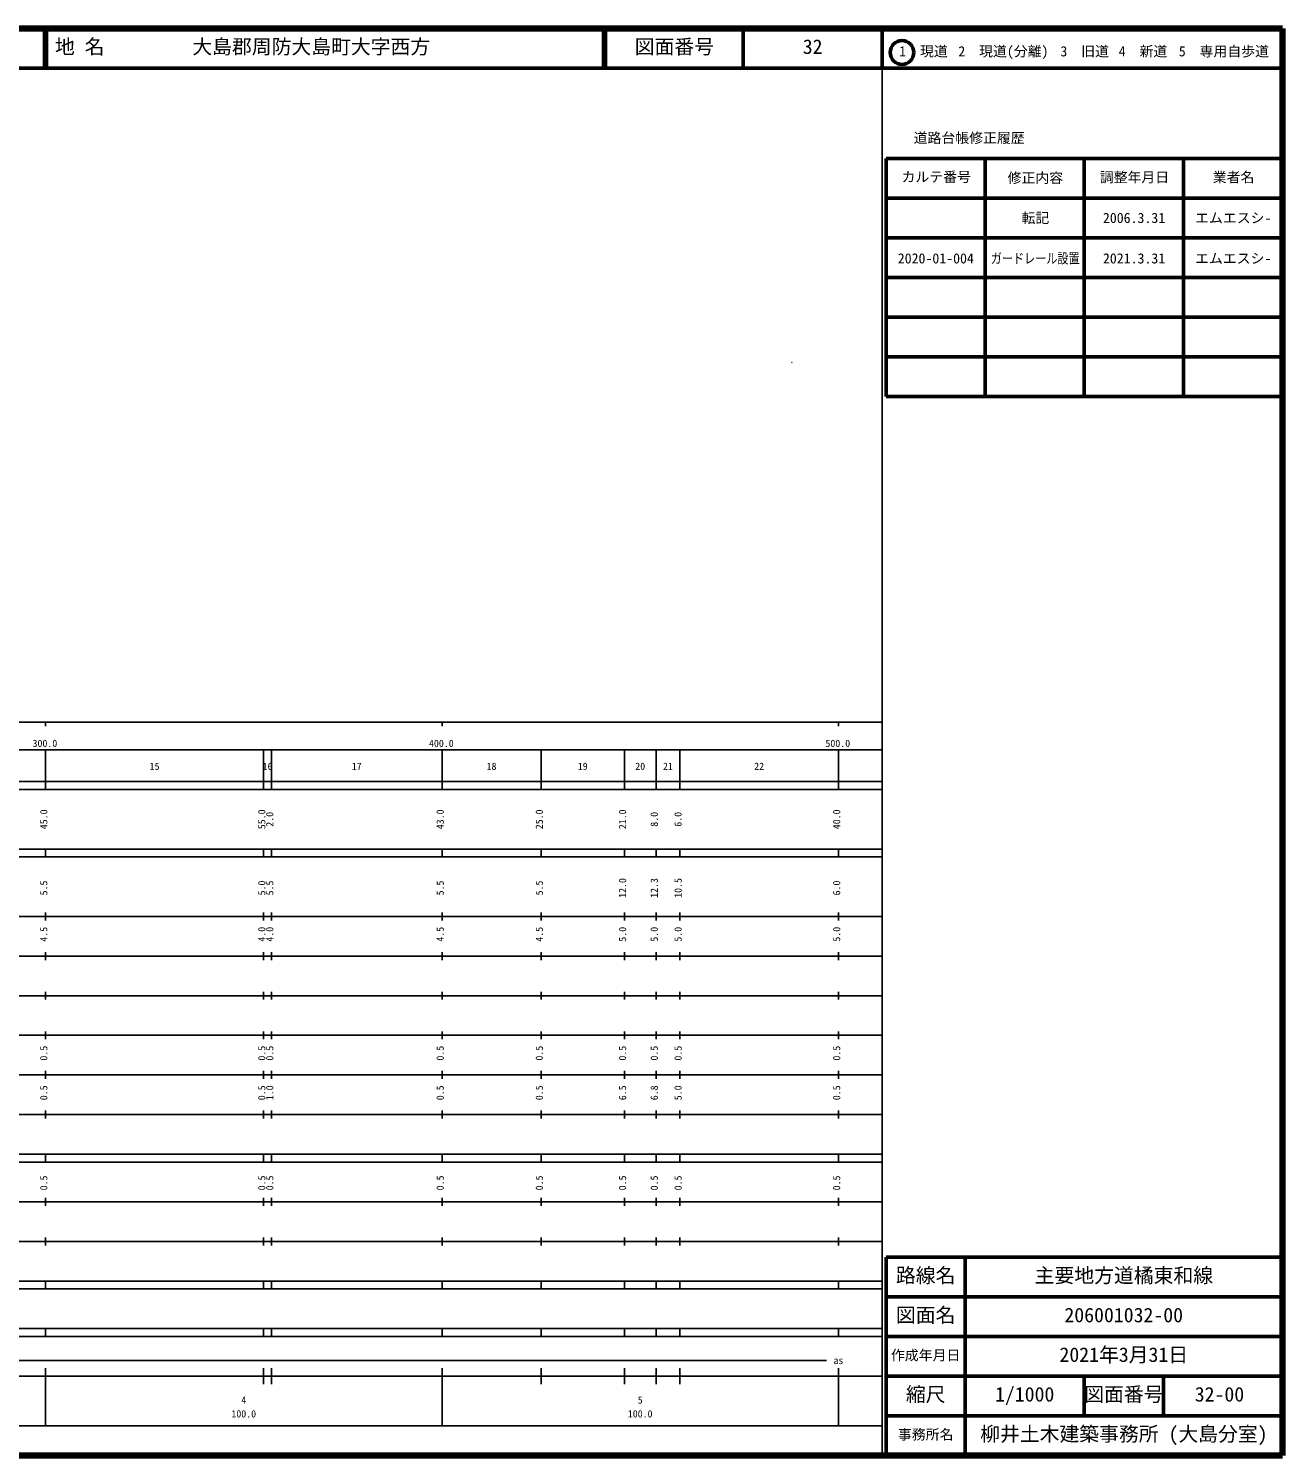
# Model space of a CAD drawing. Units: millimetres on the paper. Extents: x 40 to 680, y 20 to 380.
# Drawn here: x 363.7 to 680, y 20 to 380 of the extents above; entities that cross this region are included whole.
import ezdxf
from ezdxf.enums import TextEntityAlignment as Align

# ---------------------------------------------------------------- set-up
doc = ezdxf.new("R2010")
doc.units = ezdxf.units.MM
for name, color, linetype, lineweight in [('M-OTRS', 6, 'Continuous', 25), ('M-TTL', 2, 'Continuous', 140), ('M-TTL-BAND', 7, 'Continuous', 25), ('M-TTL-FRAM', 2, 'Continuous', 50), ('M-TTL-LINE', 7, 'Continuous', 50)]:
    doc.layers.add(name, color=color, linetype=linetype, lineweight=lineweight)
doc.layers.add('M-TTL-TXT', color=7, linetype='Continuous')
doc.styles.add('ＭＳ ゴシック', font='')
doc.styles.get('ＭＳ ゴシック').set_extended_font_data('MS Gothic')

msp = doc.modelspace()

# ---------------------------------------------------------------- linework, layer by layer
at = {"layer": 'M-OTRS'}
for radius in [0.0313, 0.025, 0.0188, 0.0125, 0.0063]:
    msp.add_circle((556.288, 295.743), radius, dxfattribs=at)
at = {"layer": 'M-TTL'}
for p, q in [((680, 380), (40, 380)), ((680, 20), (680, 380)), ((40, 20), (680, 20))]:
    msp.add_line(p, q, dxfattribs=at)
at = {"layer": 'M-TTL-BAND'}
for p, q in [((579, 20), (579, 370)), ((40, 205), (579, 205)), ((368, 205), (368, 204)), ((468, 205), (468, 204)), ((568, 205), (568, 204)), ((68, 198), (579, 198)), ((368, 188), (368, 198)), ((423, 188), (423, 198)), ((425, 188), (425, 198)), ((468, 188), (468, 198)), ((493, 188), (493, 198)), ((514, 188), (514, 198)), ((522, 188), (522, 198)), ((528, 188), (528, 198)), ((568, 188), (568, 198)), ((40, 190), (579, 190)), ((40, 188), (579, 188)), ((40, 173), (579, 173)), ((368, 171), (368, 173)), ((423, 171), (423, 173)), ((425, 171), (425, 173)), ((468, 171), (468, 173)), ((493, 171), (493, 173)), ((514, 171), (514, 173)), ((522, 171), (522, 173)), ((528, 171), (528, 173)), ((568, 171), (568, 173)), ((40, 171), (579, 171)), ((40, 156), (579, 156)), ((368, 155), (368, 157)), ((423, 155), (423, 157)), ((425, 155), (425, 157)), ((468, 155), (468, 157)), ((493, 155), (493, 157)), ((514, 155), (514, 157)), ((522, 155), (522, 157)), ((528, 155), (528, 157)), ((568, 155), (568, 157)), ((46, 146), (579, 146)), ((368, 145), (368, 147)), ((423, 145), (423, 147)), ((425, 145), (425, 147)), ((468, 145), (468, 147)), ((493, 145), (493, 147)), ((514, 145), (514, 147)), ((522, 145), (522, 147)), ((528, 145), (528, 147)), ((568, 145), (568, 147)), ((368, 135), (368, 137)), ((423, 135), (423, 137)), ((425, 135), (425, 137)), ((468, 135), (468, 137)), ((493, 135), (493, 137)), ((514, 135), (514, 137)), ((522, 135), (522, 137)), ((528, 135), (528, 137)), ((568, 135), (568, 137)), ((52, 136), (579, 136)), ((46, 126), (579, 126)), ((368, 125), (368, 127)), ((423, 125), (423, 127)), ((425, 125), (425, 127)), ((468, 125), (468, 127)), ((493, 125), (493, 127)), ((514, 125), (514, 127)), ((522, 125), (522, 127)), ((528, 125), (528, 127)), ((568, 125), (568, 127)), ((52, 116), (579, 116)), ((368, 115), (368, 117)), ((423, 115), (423, 117)), ((425, 115), (425, 117)), ((468, 115), (468, 117)), ((493, 115), (493, 117)), ((514, 115), (514, 117)), ((522, 115), (522, 117)), ((528, 115), (528, 117)), ((568, 115), (568, 117)), ((46, 106), (579, 106)), ((368, 105), (368, 107)), ((423, 105), (423, 107)), ((425, 105), (425, 107)), ((468, 105), (468, 107)), ((493, 105), (493, 107)), ((514, 105), (514, 107)), ((522, 105), (522, 107)), ((528, 105), (528, 107)), ((568, 105), (568, 107)), ((40, 96), (579, 96)), ((40, 94), (579, 94)), ((368, 94), (368, 96)), ((423, 94), (423, 96)), ((425, 94), (425, 96)), ((468, 94), (468, 96)), ((493, 94), (493, 96)), ((514, 94), (514, 96)), ((522, 94), (522, 96)), ((528, 94), (528, 96)), ((568, 94), (568, 96)), ((49, 84), (579, 84)), ((368, 83), (368, 85)), ((423, 83), (423, 85)), ((425, 83), (425, 85)), ((468, 83), (468, 85)), ((493, 83), (493, 85)), ((514, 83), (514, 85)), ((522, 83), (522, 85)), ((528, 83), (528, 85)), ((568, 83), (568, 85)), ((40, 74), (579, 74)), ((368, 73), (368, 75)), ((423, 73), (423, 75)), ((425, 73), (425, 75)), ((468, 73), (468, 75)), ((493, 73), (493, 75)), ((514, 73), (514, 75)), ((522, 73), (522, 75)), ((528, 73), (528, 75)), ((568, 73), (568, 75)), ((40, 64), (579, 64)), ((40, 62), (579, 62)), ((368, 62), (368, 64)), ((423, 62), (423, 64)), ((425, 62), (425, 64)), ((468, 62), (468, 64)), ((493, 62), (493, 64)), ((514, 62), (514, 64)), ((522, 62), (522, 64)), ((528, 62), (528, 64)), ((568, 62), (568, 64)), ((40, 52), (579, 52)), ((368, 50), (368, 52)), ((423, 50), (423, 52)), ((425, 50), (425, 52)), ((468, 50), (468, 52)), ((493, 50), (493, 52)), ((514, 50), (514, 52)), ((522, 50), (522, 52)), ((528, 50), (528, 52)), ((568, 50), (568, 52)), ((40, 50), (579, 50)), ((71, 44), (565, 44)), ((40, 40), (579, 40)), ((368, 27.5), (368, 42)), ((423, 38), (423, 42)), ((425, 38), (425, 42)), ((468, 27.5), (468, 42)), ((493, 38), (493, 42)), ((514, 38), (514, 42)), ((522, 38), (522, 42)), ((528, 38), (528, 42)), ((568, 27.5), (568, 42)), ((68, 27.5), (579, 27.5))]:
    msp.add_line(p, q, dxfattribs=at)
at = {"layer": 'M-TTL-FRAM'}
for p, q in [((580, 347.197), (580, 287.197)), ((580, 347.197), (680, 347.197)), ((580, 287.197), (680, 287.197)), ((680, 70), (580, 70)), ((580, 70), (580, 20))]:
    msp.add_line(p, q, dxfattribs=at)
at = {"layer": 'M-TTL-LINE'}
for p, q in [((367.75, 380), (367.75, 370)), ((368.25, 380), (368.25, 370)), ((508.747, 380), (508.747, 370)), ((509.247, 380), (509.247, 370)), ((543.996, 380), (543.996, 370)), ((579, 380), (579, 370)), ((40, 370), (680, 370)), ((605, 347.197), (605, 287.197)), ((630, 347.197), (630, 287.197)), ((655, 347.197), (655, 287.197)), ((580, 337.197), (680, 337.197)), ((580, 327.197), (680, 327.197)), ((580, 317.197), (680, 317.197)), ((580, 307.197), (680, 307.197)), ((580, 297.197), (680, 297.197)), ((600, 70), (600, 20)), ((680, 60), (580, 60)), ((680, 50), (580, 50)), ((680, 40), (580, 40)), ((630, 40), (630, 30)), ((650, 40), (650, 30)), ((680, 30), (580, 30))]:
    msp.add_line(p, q, dxfattribs=at)
msp.add_circle((584.031, 373.958), 3, dxfattribs=at)

# ---------------------------------------------------------------- texts
at = {"layer": 'M-TTL-BAND', "style": 'ＭＳ ゴシック'}
for s, p in [('300.0', (364.719, 198.195)), ('400.0', (464.719, 198.195)), ('500.0', (564.719, 198.195)), ('15', (394.25, 192.405)), ('16', (422.75, 192.405)), ('17', (445.25, 192.405)), ('18', (479.25, 192.405)), ('19', (502.25, 192.405)), ('20', (516.75, 192.405)), ('21', (523.75, 192.405)), ('22', (546.75, 192.405)), ('as', (566.75, 42.5)), ('4', (417.375, 32.523)), ('5', (517.375, 32.523)), ('100.0', (414.875, 29.033)), ('100.0', (514.875, 29.033))]:
    msp.add_text(s, height=1.833, dxfattribs=at).set_placement(p, align=Align.BOTTOM_LEFT)
for s, p in [('45.0', (369, 178)), ('55.0', (424, 178)), ('2.0', (426, 178.625)), ('43.0', (469, 178)), ('25.0', (494, 178)), ('21.0', (515, 178)), ('8.0', (523, 178.625)), ('6.0', (529, 178.625)), ('40.0', (569, 178)), ('5.5', (369, 161.299)), ('5.0', (424, 161.299)), ('5.5', (426, 161.299)), ('5.5', (469, 161.299)), ('5.5', (494, 161.299)), ('12.0', (515, 160.674)), ('12.3', (523, 160.674)), ('10.5', (529, 160.674)), ('6.0', (569, 161.299)), ('4.5', (369, 149.625)), ('4.0', (424, 149.625)), ('4.0', (426, 149.625)), ('4.5', (469, 149.625)), ('4.5', (494, 149.625)), ('5.0', (515, 149.625)), ('5.0', (523, 149.625)), ('5.0', (529, 149.625)), ('5.0', (569, 149.625)), ('0.5', (369, 119.625)), ('0.5', (424, 119.625)), ('0.5', (426, 119.625)), ('0.5', (469, 119.625)), ('0.5', (494, 119.625)), ('0.5', (515, 119.625)), ('0.5', (523, 119.625)), ('0.5', (529, 119.625)), ('0.5', (569, 119.625)), ('0.5', (369, 109.625)), ('0.5', (424, 109.625)), ('1.0', (426, 109.625)), ('0.5', (469, 109.625)), ('0.5', (494, 109.625)), ('6.5', (515, 109.625)), ('6.8', (523, 109.625)), ('5.0', (529, 109.625)), ('0.5', (569, 109.625)), ('0.5', (369, 86.889)), ('0.5', (424, 86.889)), ('0.5', (426, 86.889)), ('0.5', (469, 86.889)), ('0.5', (494, 86.889)), ('0.5', (515, 86.889)), ('0.5', (523, 86.889)), ('0.5', (529, 86.889)), ('0.5', (569, 86.889))]:
    msp.add_text(s, height=1.833, rotation=90, dxfattribs=at).set_placement(p, align=Align.BOTTOM_LEFT)
at = {"layer": 'M-TTL-TXT', "style": 'ＭＳ ゴシック'}
for s, height, p in [('地 名', 3.666, (370.38, 372.5)), ('大島郡周防大島町大字西方', 3.666, (405.024, 372.5)), ('図面番号', 3.666, (516.621, 372.5)), ('32', 3.666, (558.996, 372.5)), ('1\u3000現道', 2.566, (583.323, 372.208)), ('2\u3000現道(分離)', 2.566, (598.244, 372.208)), ('3\u3000旧道', 2.566, (623.996, 372.208)), ('4\u3000新道', 2.566, (638.699, 372.208)), ('5\u3000専用自歩道', 2.566, (653.853, 372.208)), ('道路台帳修正履歴', 2.566, (586.968, 350.363)), ('カルテ番号', 2.566, (583.925, 340.527)), ('修正内容', 2.566, (610.675, 340.273)), ('調整年月日', 2.566, (633.925, 340.447)), ('業者名', 2.566, (662.425, 340.447)), ('転記', 2.566, (614.175, 330.172)), ('2006.3.31', 2.566, (634.712, 330.172)), ('エムエスシ-', 2.566, (657.962, 330.172)), ('2020-01-004', 2.566, (582.962, 319.96)), ('2021.3.31', 2.566, (634.712, 319.96)), ('エムエスシ-', 2.566, (657.962, 319.96)), ('路線名', 3.666, (582.5, 62.5)), ('主要地方道橘東和線', 3.666, (617.5, 62.5)), ('図面名', 3.666, (582.5, 52.5)), ('206001032-00', 3.666, (625, 52.5)), ('作成年月日', 2.566, (581.25, 43.25)), ('2021年3月31日', 3.666, (623.75, 42.5)), ('縮尺', 3.666, (585, 32.5)), ('1/1000', 3.666, (607.5, 32.5)), ('図面番号', 3.666, (630, 32.5)), ('32-00', 3.666, (657.875, 32.5)), ('事務所名', 2.566, (583, 23.25)), ('柳井土木建築事務所 (大島分室)', 3.666, (603.75, 22.5))]:
    msp.add_text(s, height=height, dxfattribs=at).set_placement(p, align=Align.BOTTOM_LEFT)
at = {"layer": 'M-TTL-TXT', "style": 'ＭＳ ゴシック', "width": 0.8}
msp.add_text('ガードレール設置', height=2.566, dxfattribs=at).set_placement((606.44, 319.96), align=Align.BOTTOM_LEFT)

doc.saveas('drawing.dxf')
